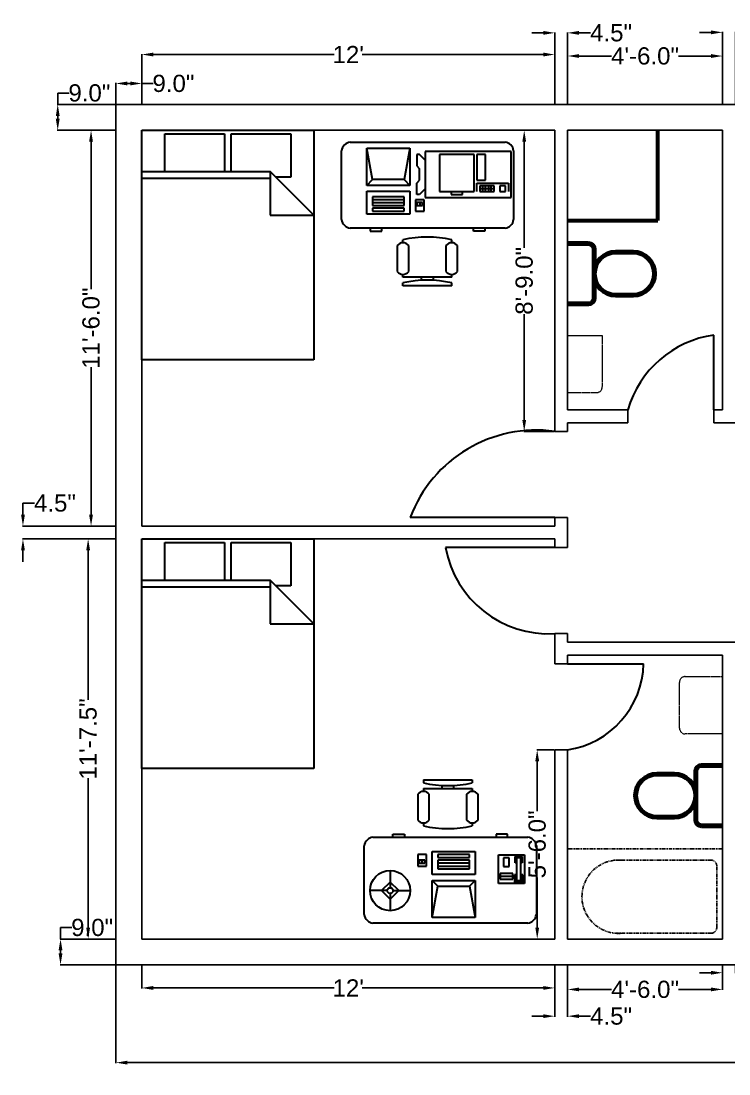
# Model space of a CAD drawing. Header units: inches. Extents: x -14 to 573, y -12 to 359.
# Drawn here: x -14.3 to 232.5, y -11.7 to 355.4 of the extents above; entities that cross this region are included whole.
import ezdxf

# ---------------------------------------------------------------- set-up
doc = ezdxf.new("R2010")
doc.units = ezdxf.units.IN
doc.header["$MEASUREMENT"] = 0
doc.linetypes.add('CENTER2', pattern=[1.125, 0.75, -0.125, 0.125, -0.125])
doc.linetypes.add('PHANTOM', pattern=[2.5, 1.25, -0.25, 0.25, -0.25, 0.25, -0.25])
for name, color, linetype, lineweight in [('2', 6, 'Continuous', 80), ('3', 5, 'Continuous', 60), ('5', 3, 'Continuous', 30), ('6', 2, 'CENTER2', 20)]:
    doc.layers.add(name, color=color, linetype=linetype, lineweight=lineweight)
doc.layers.add('7', color=1, linetype='PHANTOM')
doc.layers.add('DIMENSIONS', color=254, linetype='Continuous')
doc.styles.get("Standard").update_dxf_attribs({"font": 'arial.ttf'})
doc.dimstyles.new('EXAMDIM', dxfattribs={"dimtxt": 6, "dimasz": 4, "dimexe": 0.18, "dimexo": 0.14, "dimgap": 0.09, "dimtad": 0, "dimtoh": 1, "dimdec": 1, "dimzin": 0, "dimdsep": 46, "dimlunit": 3, "dimtxsty": 'Standard', "dimcen": 0.09, "dimadec": 0, "dimazin": 0, "dimtfac": 1, "dimtdec": 1, "dimtofl": 0, "dimtmove": 0, "dimatfit": 3, "dimfxl": 1, "dimtolj": 1, "dimtzin": 0, "dimarcsym": 0})

# ---------------------------------------------------------------- blocks, each defined once
blk = doc.blocks.new('*D1')
at = {"layer": 'Defpoints', "color": 0, "transparency": 16777216}
for p in [(10.1, 317.31), (18.79, 317.31), (18.79, 179.31)]:
    blk.add_point(p, dxfattribs=at)
at = {"layer": 'DIMENSIONS', "color": 0, "lineweight": -2, "transparency": 16777216}
for p, q in [((18.65, 317.31), (9.92, 317.31)), ((10.1, 313.31), (10.1, 261.91)), ((10.1, 183.31), (10.1, 234.7)), ((18.65, 179.31), (9.92, 179.31))]:
    blk.add_line(p, q, dxfattribs=at)
at = {"layer": 'DIMENSIONS', "color": 0, "transparency": 16777216}
for points in [[(9.43, 313.31), (10.77, 313.31), (10.1, 317.31)], [(9.43, 183.31), (10.77, 183.31), (10.1, 179.31)]]:
    blk.add_solid(points, dxfattribs=at)
at = {"layer": 'DIMENSIONS', "color": 0, "transparency": 16777216, "insert": (10.1, 248.31), "char_height": 6, "attachment_point": 5, "rotation": 90}
blk.add_mtext('\\A1;11\'-6.0"', dxfattribs=at)
blk = doc.blocks.new('*D2')
at = {"layer": 'Defpoints', "color": 0, "transparency": 16777216}
for p in [(27.79, 333.63), (18.79, 326.31), (27.79, 326.31)]:
    blk.add_point(p, dxfattribs=at)
at = {"layer": 'DIMENSIONS', "color": 0, "lineweight": -2, "transparency": 16777216}
for p, q in [((18.79, 326.45), (18.79, 333.81)), ((22.79, 333.63), (23.79, 333.63)), ((27.79, 326.45), (27.79, 333.81)), ((27.79, 333.63), (31.79, 333.63))]:
    blk.add_line(p, q, dxfattribs=at)
at = {"layer": 'DIMENSIONS', "color": 0, "transparency": 16777216}
for points in [[(22.79, 334.3), (22.79, 332.96), (18.79, 333.63)], [(23.79, 334.3), (23.79, 332.96), (27.79, 333.63)]]:
    blk.add_solid(points, dxfattribs=at)
at = {"layer": 'DIMENSIONS', "color": 0, "transparency": 16777216, "insert": (38.83, 333.63), "char_height": 6, "attachment_point": 5}
blk.add_mtext('\\A1;9.0"', dxfattribs=at)
blk = doc.blocks.new('*D3')
at = {"layer": 'Defpoints', "color": 0, "transparency": 16777216}
for p in [(-1.52, 326.31), (18.79, 326.31), (18.79, 317.31)]:
    blk.add_point(p, dxfattribs=at)
at = {"layer": 'DIMENSIONS', "color": 0, "lineweight": -2, "transparency": 16777216}
for p, q in [((-1.52, 326.31), (-1.52, 330.31)), ((-1.52, 330.31), (2.48, 330.31)), ((18.65, 326.31), (-1.7, 326.31)), ((-1.52, 321.31), (-1.52, 322.31)), ((18.65, 317.31), (-1.7, 317.31))]:
    blk.add_line(p, q, dxfattribs=at)
at = {"layer": 'DIMENSIONS', "color": 0, "transparency": 16777216}
for points in [[(-2.18, 322.31), (-0.85, 322.31), (-1.52, 326.31)], [(-2.18, 321.31), (-0.85, 321.31), (-1.52, 317.31)]]:
    blk.add_solid(points, dxfattribs=at)
at = {"layer": 'DIMENSIONS', "color": 0, "transparency": 16777216, "insert": (9.52, 330.31), "char_height": 6, "attachment_point": 5}
blk.add_mtext('\\A1;9.0"', dxfattribs=at)
blk = doc.blocks.new('*D4')
at = {"layer": 'Defpoints', "color": 0, "transparency": 16777216}
for p in [(-13.64, 179.31), (18.79, 179.31), (18.79, 174.81)]:
    blk.add_point(p, dxfattribs=at)
at = {"layer": 'DIMENSIONS', "color": 0, "lineweight": -2, "transparency": 16777216}
for p, q in [((-13.64, 183.31), (-13.64, 187.31)), ((-13.64, 187.31), (-9.64, 187.31)), ((18.65, 179.31), (-13.82, 179.31)), ((18.65, 174.81), (-13.82, 174.81)), ((-13.64, 170.81), (-13.64, 166.81))]:
    blk.add_line(p, q, dxfattribs=at)
at = {"layer": 'DIMENSIONS', "color": 0, "transparency": 16777216}
for points in [[(-14.3, 183.31), (-12.97, 183.31), (-13.64, 179.31)], [(-14.3, 170.81), (-12.97, 170.81), (-13.64, 174.81)]]:
    blk.add_solid(points, dxfattribs=at)
at = {"layer": 'DIMENSIONS', "color": 0, "transparency": 16777216, "insert": (-2.48, 187.31), "char_height": 6, "attachment_point": 5}
blk.add_mtext('\\A1;4.5"', dxfattribs=at)
blk = doc.blocks.new('*D5')
at = {"layer": 'Defpoints', "color": 0, "transparency": 16777216}
for p in [(9.09, 174.81), (18.79, 174.81), (18.79, 35.31)]:
    blk.add_point(p, dxfattribs=at)
at = {"layer": 'DIMENSIONS', "color": 0, "lineweight": -2, "transparency": 16777216}
for p, q in [((18.65, 174.81), (8.91, 174.81)), ((9.09, 170.81), (9.09, 118.66)), ((9.09, 39.31), (9.09, 91.45)), ((18.65, 35.31), (8.91, 35.31))]:
    blk.add_line(p, q, dxfattribs=at)
at = {"layer": 'DIMENSIONS', "color": 0, "transparency": 16777216}
for points in [[(8.42, 170.81), (9.76, 170.81), (9.09, 174.81)], [(8.42, 39.31), (9.76, 39.31), (9.09, 35.31)]]:
    blk.add_solid(points, dxfattribs=at)
at = {"layer": 'DIMENSIONS', "color": 0, "transparency": 16777216, "insert": (9.09, 105.06), "char_height": 6, "attachment_point": 5, "rotation": 90}
blk.add_mtext('\\A1;11\'-7.5"', dxfattribs=at)
blk = doc.blocks.new('*D6')
at = {"layer": 'Defpoints', "color": 0, "transparency": 16777216}
for p in [(171.79, 343.72), (27.79, 326.31), (171.79, 326.31)]:
    blk.add_point(p, dxfattribs=at)
at = {"layer": 'DIMENSIONS', "color": 0, "lineweight": -2, "transparency": 16777216}
for p, q in [((27.79, 326.45), (27.79, 343.9)), ((31.79, 343.72), (94.89, 343.72)), ((167.79, 343.72), (104.69, 343.72)), ((171.79, 326.45), (171.79, 343.9))]:
    blk.add_line(p, q, dxfattribs=at)
at = {"layer": 'DIMENSIONS', "color": 0, "transparency": 16777216}
for points in [[(31.79, 344.39), (31.79, 343.06), (27.79, 343.72)], [(167.79, 344.39), (167.79, 343.06), (171.79, 343.72)]]:
    blk.add_solid(points, dxfattribs=at)
at = {"layer": 'DIMENSIONS', "color": 0, "transparency": 16777216, "insert": (99.79, 343.72), "char_height": 6, "attachment_point": 5}
blk.add_mtext("\\A1;12'", dxfattribs=at)
blk = doc.blocks.new('*D10')
at = {"layer": 'Defpoints', "color": 0, "transparency": 16777216}
for p in [(230.29, 343.21), (176.29, 326.31), (230.29, 326.31)]:
    blk.add_point(p, dxfattribs=at)
at = {"layer": 'DIMENSIONS', "color": 0, "lineweight": -2, "transparency": 16777216}
for p, q in [((176.29, 326.45), (176.29, 343.39)), ((180.29, 343.21), (191.61, 343.21)), ((226.29, 343.21), (214.97, 343.21)), ((230.29, 326.45), (230.29, 343.39))]:
    blk.add_line(p, q, dxfattribs=at)
at = {"layer": 'DIMENSIONS', "color": 0, "transparency": 16777216}
for points in [[(180.29, 343.88), (180.29, 342.54), (176.29, 343.21)], [(226.29, 343.88), (226.29, 342.54), (230.29, 343.21)]]:
    blk.add_solid(points, dxfattribs=at)
at = {"layer": 'DIMENSIONS', "color": 0, "transparency": 16777216, "insert": (203.29, 343.21), "char_height": 6, "attachment_point": 5}
blk.add_mtext('\\A1;4\'-6.0"', dxfattribs=at)
blk = doc.blocks.new('*D13')
at = {"layer": 'Defpoints', "color": 0, "transparency": 16777216}
for p in [(27.79, 26.31), (171.79, 26.31), (171.79, 18.25)]:
    blk.add_point(p, dxfattribs=at)
at = {"layer": 'DIMENSIONS', "color": 0, "lineweight": -2, "transparency": 16777216}
for p, q in [((27.79, 26.17), (27.79, 18.07)), ((171.79, 26.17), (171.79, 18.07)), ((31.79, 18.25), (94.89, 18.25)), ((167.79, 18.25), (104.69, 18.25))]:
    blk.add_line(p, q, dxfattribs=at)
at = {"layer": 'DIMENSIONS', "color": 0, "transparency": 16777216}
for points in [[(31.79, 18.92), (31.79, 17.58), (27.79, 18.25)], [(167.79, 18.92), (167.79, 17.58), (171.79, 18.25)]]:
    blk.add_solid(points, dxfattribs=at)
at = {"layer": 'DIMENSIONS', "color": 0, "transparency": 16777216, "insert": (99.79, 18.25), "char_height": 6, "attachment_point": 5}
blk.add_mtext("\\A1;12'", dxfattribs=at)
blk = doc.blocks.new('*D14')
at = {"layer": 'Defpoints', "color": 0, "transparency": 16777216}
for p in [(171.79, 101.31), (165.68, 35.31), (171.79, 35.31)]:
    blk.add_point(p, dxfattribs=at)
at = {"layer": 'DIMENSIONS', "color": 0, "lineweight": -2, "transparency": 16777216}
for p, q in [((171.65, 101.31), (165.5, 101.31)), ((165.68, 97.31), (165.68, 79.87)), ((165.68, 39.31), (165.68, 56.75)), ((171.65, 35.31), (165.5, 35.31))]:
    blk.add_line(p, q, dxfattribs=at)
at = {"layer": 'DIMENSIONS', "color": 0, "transparency": 16777216}
for points in [[(165.02, 97.31), (166.35, 97.31), (165.68, 101.31)], [(165.02, 39.31), (166.35, 39.31), (165.68, 35.31)]]:
    blk.add_solid(points, dxfattribs=at)
at = {"layer": 'DIMENSIONS', "color": 0, "transparency": 16777216, "insert": (165.68, 68.31), "char_height": 6, "attachment_point": 5, "rotation": 90}
blk.add_mtext('\\A1;5\'-6.0"', dxfattribs=at)
blk = doc.blocks.new('*D15')
at = {"layer": 'Defpoints', "color": 0, "transparency": 16777216}
for p in [(230.29, 26.31), (234.79, 26.31), (234.79, 23.55)]:
    blk.add_point(p, dxfattribs=at)
at = {"layer": 'DIMENSIONS', "color": 0, "lineweight": -2, "transparency": 16777216}
for p, q in [((230.29, 26.17), (230.29, 23.37)), ((234.79, 26.17), (234.79, 23.37)), ((226.29, 23.55), (222.29, 23.55)), ((238.79, 23.55), (242.79, 23.55))]:
    blk.add_line(p, q, dxfattribs=at)
at = {"layer": 'DIMENSIONS', "color": 0, "transparency": 16777216}
for points in [[(226.29, 24.22), (226.29, 22.89), (230.29, 23.55)], [(238.79, 24.22), (238.79, 22.89), (234.79, 23.55)]]:
    blk.add_solid(points, dxfattribs=at)
at = {"layer": 'DIMENSIONS', "color": 0, "transparency": 16777216, "insert": (249.95, 23.55), "char_height": 6, "attachment_point": 5}
blk.add_mtext('\\A1;4.5"', dxfattribs=at)
blk = doc.blocks.new('*D16')
at = {"layer": 'Defpoints', "color": 0, "transparency": 16777216}
for p in [(176.29, 26.31), (230.29, 26.31), (176.29, 17.73)]:
    blk.add_point(p, dxfattribs=at)
at = {"layer": 'DIMENSIONS', "color": 0, "lineweight": -2, "transparency": 16777216}
for p, q in [((176.29, 26.17), (176.29, 17.55)), ((230.29, 26.17), (230.29, 17.55)), ((180.29, 17.73), (191.61, 17.73)), ((226.29, 17.73), (214.97, 17.73))]:
    blk.add_line(p, q, dxfattribs=at)
at = {"layer": 'DIMENSIONS', "color": 0, "transparency": 16777216}
for points in [[(180.29, 18.4), (180.29, 17.06), (176.29, 17.73)], [(226.29, 18.4), (226.29, 17.06), (230.29, 17.73)]]:
    blk.add_solid(points, dxfattribs=at)
at = {"layer": 'DIMENSIONS', "color": 0, "transparency": 16777216, "insert": (203.29, 17.73), "char_height": 6, "attachment_point": 5}
blk.add_mtext('\\A1;4\'-6.0"', dxfattribs=at)
blk = doc.blocks.new('*D17')
at = {"layer": 'Defpoints', "color": 0, "transparency": 16777216}
for p in [(171.79, 26.31), (176.29, 26.31), (176.29, 8.41)]:
    blk.add_point(p, dxfattribs=at)
at = {"layer": 'DIMENSIONS', "color": 0, "lineweight": -2, "transparency": 16777216}
for p, q in [((171.79, 26.17), (171.79, 8.23)), ((176.29, 26.17), (176.29, 8.23)), ((167.79, 8.41), (163.79, 8.41)), ((180.29, 8.41), (184.29, 8.41))]:
    blk.add_line(p, q, dxfattribs=at)
at = {"layer": 'DIMENSIONS', "color": 0, "transparency": 16777216}
for points in [[(167.79, 9.08), (167.79, 7.75), (171.79, 8.41)], [(180.29, 9.08), (180.29, 7.75), (176.29, 8.41)]]:
    blk.add_solid(points, dxfattribs=at)
at = {"layer": 'DIMENSIONS', "color": 0, "transparency": 16777216, "insert": (191.45, 8.41), "char_height": 6, "attachment_point": 5}
blk.add_mtext('\\A1;4.5"', dxfattribs=at)
blk = doc.blocks.new('*D26')
at = {"layer": 'Defpoints', "color": 0, "transparency": 16777216}
for p in [(161.16, 317.31), (171.79, 317.31), (171.79, 212.31)]:
    blk.add_point(p, dxfattribs=at)
at = {"layer": 'DIMENSIONS', "color": 0, "lineweight": -2, "transparency": 16777216}
for p, q in [((171.65, 317.31), (160.98, 317.31)), ((161.16, 313.31), (161.16, 276.37)), ((161.16, 216.31), (161.16, 253.24)), ((171.65, 212.31), (160.98, 212.31))]:
    blk.add_line(p, q, dxfattribs=at)
at = {"layer": 'DIMENSIONS', "color": 0, "transparency": 16777216}
for points in [[(160.49, 313.31), (161.82, 313.31), (161.16, 317.31)], [(160.49, 216.31), (161.82, 216.31), (161.16, 212.31)]]:
    blk.add_solid(points, dxfattribs=at)
at = {"layer": 'DIMENSIONS', "color": 0, "transparency": 16777216, "insert": (161.16, 264.81), "char_height": 6, "attachment_point": 5, "rotation": 90}
blk.add_mtext('\\A1;8\'-9.0"', dxfattribs=at)
blk = doc.blocks.new('*D28')
at = {"layer": 'Defpoints', "color": 0, "transparency": 16777216}
for p in [(176.29, 351.28), (171.79, 326.31), (176.29, 326.31)]:
    blk.add_point(p, dxfattribs=at)
at = {"layer": 'DIMENSIONS', "color": 0, "lineweight": -2, "transparency": 16777216}
for p, q in [((167.79, 351.28), (163.79, 351.28)), ((171.79, 326.45), (171.79, 351.46)), ((176.29, 326.45), (176.29, 351.46)), ((180.29, 351.28), (184.29, 351.28))]:
    blk.add_line(p, q, dxfattribs=at)
at = {"layer": 'DIMENSIONS', "color": 0, "transparency": 16777216}
for points in [[(167.79, 351.95), (167.79, 350.61), (171.79, 351.28)], [(180.29, 351.95), (180.29, 350.61), (176.29, 351.28)]]:
    blk.add_solid(points, dxfattribs=at)
at = {"layer": 'DIMENSIONS', "color": 0, "transparency": 16777216, "insert": (191.45, 351.28), "char_height": 6, "attachment_point": 5}
blk.add_mtext('\\A1;4.5"', dxfattribs=at)
blk = doc.blocks.new('*D29')
at = {"layer": 'Defpoints', "color": 0, "transparency": 16777216}
for p in [(234.79, 351.46), (230.29, 326.31), (234.79, 326.31)]:
    blk.add_point(p, dxfattribs=at)
at = {"layer": 'DIMENSIONS', "color": 0, "lineweight": -2, "transparency": 16777216}
for p, q in [((226.29, 351.46), (222.29, 351.46)), ((230.29, 326.45), (230.29, 351.64)), ((234.79, 326.45), (234.79, 351.64)), ((238.79, 351.46), (242.79, 351.46))]:
    blk.add_line(p, q, dxfattribs=at)
at = {"layer": 'DIMENSIONS', "color": 0, "transparency": 16777216}
for points in [[(226.29, 352.13), (226.29, 350.79), (230.29, 351.46)], [(238.79, 352.13), (238.79, 350.79), (234.79, 351.46)]]:
    blk.add_solid(points, dxfattribs=at)
at = {"layer": 'DIMENSIONS', "color": 0, "transparency": 16777216, "insert": (249.95, 351.46), "char_height": 6, "attachment_point": 5}
blk.add_mtext('\\A1;4.5"', dxfattribs=at)
blk = doc.blocks.new('*D31')
at = {"layer": 'Defpoints', "color": 0, "transparency": 16777216}
for p in [(18.79, 26.31), (541.29, 26.31), (541.29, -7.8)]:
    blk.add_point(p, dxfattribs=at)
at = {"layer": 'DIMENSIONS', "color": 0, "lineweight": -2, "transparency": 16777216}
for p, q in [((18.79, 26.17), (18.79, -7.98)), ((541.29, 26.17), (541.29, -7.98)), ((22.79, -7.8), (266.03, -7.8)), ((537.29, -7.8), (294.05, -7.8))]:
    blk.add_line(p, q, dxfattribs=at)
at = {"layer": 'DIMENSIONS', "color": 0, "transparency": 16777216}
for points in [[(22.79, -7.13), (22.79, -8.47), (18.79, -7.8)], [(537.29, -7.13), (537.29, -8.47), (541.29, -7.8)]]:
    blk.add_solid(points, dxfattribs=at)
at = {"layer": 'DIMENSIONS', "color": 0, "transparency": 16777216, "insert": (280.04, -7.8), "char_height": 6, "attachment_point": 5}
blk.add_mtext('\\A1;43\'-6.5"', dxfattribs=at)
blk = doc.blocks.new('*D33')
at = {"layer": 'Defpoints', "color": 0, "transparency": 16777216}
for p in [(-0.54, 35.31), (18.79, 35.31), (18.79, 26.31)]:
    blk.add_point(p, dxfattribs=at)
at = {"layer": 'DIMENSIONS', "color": 0, "lineweight": -2, "transparency": 16777216}
for p, q in [((-0.54, 35.31), (-0.54, 39.31)), ((-0.54, 39.31), (3.46, 39.31)), ((18.65, 35.31), (-0.72, 35.31)), ((-0.54, 30.31), (-0.54, 31.31)), ((18.65, 26.31), (-0.72, 26.31))]:
    blk.add_line(p, q, dxfattribs=at)
at = {"layer": 'DIMENSIONS', "color": 0, "transparency": 16777216}
for points in [[(-1.21, 31.31), (0.13, 31.31), (-0.54, 35.31)], [(-1.21, 30.31), (0.13, 30.31), (-0.54, 26.31)]]:
    blk.add_solid(points, dxfattribs=at)
at = {"layer": 'DIMENSIONS', "color": 0, "transparency": 16777216, "insert": (10.49, 39.31), "char_height": 6, "attachment_point": 5}
blk.add_mtext('\\A1;9.0"', dxfattribs=at)
blk = doc.blocks.new('Bed - Queen')
at = {"linetype": 'Continuous'}
for p, q in [((0, -80.00003), (0, 0)), ((0, 0), (59.99999, 0)), ((59.99999, 0), (59.99999, -80.00003)), ((7.99999, -1.2), (28.79998, -1.2)), ((7.99999, -14.4), (7.99999, -1.2)), ((28.79998, -1.2), (28.79998, -14.4)), ((31.19999, -1.2), (51.99999, -1.2)), ((31.19999, -14.4), (31.19999, -1.2)), ((51.99999, -1.2), (51.99999, -16.4)), ((0, -14.4), (44.8, -14.4)), ((59.99999, -29.6), (44.8, -14.4)), ((44.8, -14.4), (44.8, -29.6)), ((44.8, -16.8), (0, -16.8)), ((51.99999, -16.4), (46.79936, -16.4)), ((44.8, -29.6), (59.99999, -29.6)), ((59.99999, -80.00003), (0, -80.00003))]:
    blk.add_line(p, q, dxfattribs=at)
blk = doc.blocks.new('Desk - 30 x 60 in.')
at = {"linetype": 'Continuous'}
for p, q in [((-26.999995, 0), (26.999995, 0)), ((-29.999995, -27), (-29.999995, -3)), ((29.999995, -3), (29.999995, -27)), ((26.999995, -30), (-26.999995, -30)), ((-20.000005, -30), (-20.000005, -31)), ((-20.000005, -31), (-16.000005, -31)), ((-16.000005, -31), (-16.000005, -30)), ((15.999995, -31), (15.999995, -30)), ((19.999995, -31), (15.999995, -31)), ((19.999995, -30), (19.999995, -31))]:
    blk.add_line(p, q, dxfattribs=at)
for centre, start, end in [((-26.499995, -3.5), 98.1301, 171.8699), ((26.499995, -3.5), 8.130102, 81.8699), ((-26.499995, -26.5), 188.1301, 261.8699), ((26.499995, -26.5), 278.1301, 351.8699)]:
    blk.add_arc(centre, 3.535534, start, end, dxfattribs=at)
blk = doc.blocks.new('Copy Machine')
at = {"linetype": 'Continuous'}
for p, q in [((0, 0), (0, -16)), ((30, 0), (0, 0)), ((30, -16), (30, 0)), ((-3, -1), (-3, -5)), ((-2, -1), (-3, -1)), ((0, -3), (-2, -1)), ((5, -1), (5, -14)), ((17, -1), (5, -1)), ((17, -14), (17, -1)), ((18, -1), (18, -10)), ((21, -1), (18, -1)), ((21, -10), (21, -1)), ((-3, -5), (-2, -6)), ((-2, -10), (-2, -6)), ((-3, -11), (-2, -10)), ((-3, -15), (-3, -11)), ((18, -10), (21, -10)), ((18, -14), (18, -11)), ((18, -11), (29, -11)), ((29, -11), (29, -14)), ((0, -13), (-2, -15)), ((5, -14), (17, -14)), ((9, -14), (9, -15)), ((13, -15), (13, -14)), ((24, -12), (19, -12)), ((19, -12), (19, -14)), ((24, -13), (19, -13)), ((19, -14), (24, -14)), ((20, -12), (20, -14)), ((21, -14), (21, -12)), ((22, -12), (22, -14)), ((23, -14), (23, -12)), ((24, -14), (24, -12)), ((28, -12), (26, -12)), ((26, -12), (26, -14)), ((26, -14), (28, -14)), ((28, -14), (28, -12)), ((-2, -15), (-3, -15)), ((0, -16), (30, -16)), ((9, -15), (13, -15))]:
    blk.add_line(p, q, dxfattribs=at)
blk = doc.blocks.new('Chair - Desk')
at = {"linetype": 'Continuous'}
for p, q in [((-8.5, 0), (-8.5, -1)), ((-8.5, 0), (8.5, 0)), ((8.5, 0), (8.5, -1)), ((-8.5, -3), (-8.5, -4)), ((-8.5, -3), (8.5, -3)), ((-2, -3), (-2, -1.9355)), ((2, -1.9576), (2, -3)), ((8.5, -3), (8.5, -4)), ((-10.5, -5), (-10.5, -14)), ((-6.5, -14), (-6.5, -5)), ((6.5, -5), (6.5, -14)), ((10.5, -14), (10.5, -5)), ((-8.5, -15), (-8.5, -16)), ((8.5, -15), (8.5, -16))]:
    blk.add_line(p, q, dxfattribs=at)
for centre, radius, start, end in [((0, 34.625), 36.625, 256.5803, 283.4197), ((-8.5, -6.5), 2.5, 36.8699, 143.1301), ((8.5, -6.5), 2.5, 36.8699, 143.1301), ((-8.5, -12.5), 2.5, 216.8699, 323.1301), ((8.5, -12.5), 2.5, 216.8699, 323.1301), ((0, 19.625), 36.625, 256.5803, 283.4197)]:
    blk.add_arc(centre, radius, start, end, dxfattribs=at)
blk = doc.blocks.new('Phone - Desk')
at = {"linetype": 'Continuous'}
for p, q in [((-4.5, -5), (-4.5, 5)), ((-4.5, 5), (4.5, 5)), ((-4, 4.5), (-4, 2)), ((-3.75, 4.5), (-3.75, 2.25)), ((-1.25, 4.5), (-3.75, 4.5)), ((-3.25, 4), (-3.25, -4)), ((-3.25, 4), (-1.75, 4)), ((-1.75, -4), (-1.75, 4)), ((-1.25, 2.25), (-1.25, 4.5)), ((-1, 2), (-1, 4.5)), ((4.5, 5), (4.5, -5)), ((-4, 2), (-3.25, 2)), ((-3.75, 2.25), (-3.25, 2.25)), ((-1.75, 2.25), (-1.25, 2.25)), ((-1.75, 2), (-1, 2)), ((4, 3.5), (-0.5, 3.5)), ((-0.5, 3.5), (-0.5, 1.5)), ((-0.5, 2.5), (4, 2.5)), ((-0.5, 1.5), (4, 1.5)), ((4, 1.5), (4, 3.5)), ((-3.75, -2.25), (-3.25, -2.25)), ((-3.75, -4.5), (-3.75, -2.25)), ((-1.75, -2.25), (-1.25, -2.25)), ((-1.25, -2.25), (-1.25, -4.5)), ((2.75, -1), (0.75, -1)), ((0.75, -1), (0.75, -4)), ((2.75, -4), (2.75, -1)), ((4.5, -5), (-4.5, -5)), ((-1.25, -4.5), (-3.75, -4.5)), ((-3.25, -4), (-1.75, -4)), ((0.75, -4), (2.75, -4))]:
    blk.add_line(p, q, dxfattribs=at)
blk = doc.blocks.new('Computer Terminal')
at = {"linetype": 'Continuous'}
for p, q in [((-10, 11.5), (5, 11.5)), ((-8, 0.5), (-10, 11.5)), ((-10, -1.5), (-10, 11.5)), ((5, 11.5), (3, 0.5)), ((5, 11.5), (5, -1.5)), ((-10, -1.5), (-8, 0.5)), ((3, 0.5), (-8, 0.5)), ((3, 0.5), (5, -1.5)), ((5, -1.5), (-10, -1.5)), ((-10, -11.5), (-10, -3.5)), ((-10, -3.5), (5, -3.5)), ((5, -3.5), (5, -11.5)), ((-8, -5.5), (-8, -8.5)), ((3, -5.5), (-8, -5.5)), ((3, -6.5), (-8, -6.5)), ((3, -8.5), (3, -5.5)), ((10, -6.5), (7, -6.5)), ((7, -6.5), (7, -10.5)), ((10, -10.5), (10, -6.5)), ((-8, -7.5), (3, -7.5)), ((-8, -8.5), (3, -8.5)), ((-8, -9.5), (-8, -10.5)), ((3, -9.5), (-8, -9.5)), ((-8, -10.5), (3, -10.5)), ((3, -10.5), (3, -9.5)), ((7, -10.5), (10, -10.5)), ((9.5, -7.5), (7.5, -7.5)), ((7.5, -7.5), (7.5, -8.5)), ((7.5, -8.5), (9.5, -8.5)), ((8.5, -7.5), (8.5, -8.5)), ((9.5, -8.5), (9.5, -7.5)), ((5, -11.5), (-10, -11.5))]:
    blk.add_line(p, q, dxfattribs=at)
blk = doc.blocks.new('Lamp - Table')
at = {"linetype": 'Continuous'}
for p, q in [((0, 7), (0, 1)), ((-1, 0), (-7, 0)), ((0, 3), (-3, 0)), ((-3, 0), (0, -3)), ((3, 0), (0, 3)), ((0, -3), (3, 0)), ((1, 0), (7, 0)), ((0, -1), (0, -7))]:
    blk.add_line(p, q, dxfattribs=at)
for radius in [7, 1]:
    blk.add_circle((0, 0), radius, dxfattribs=at)
blk = doc.blocks.new('Computador')
at = {"layer": '5'}
blk.add_blockref('Computer Terminal', (116.24, 299.61), dxfattribs=at)

msp = doc.modelspace()

# ---------------------------------------------------------------- linework, layer by layer
for p, q in [((18.79, 317.31), (18.79, 326.31)), ((18.79, 326.31), (27.79, 326.31)), ((18.79, 326.31), (18.79, 317.31)), ((27.79, 326.31), (171.79, 326.31)), ((171.79, 326.31), (176.29, 326.31)), ((176.29, 326.31), (230.29, 326.31)), ((230.29, 326.31), (234.79, 326.31)), ((18.79, 179.31), (18.79, 317.31)), ((27.79, 317.31), (27.79, 179.31)), ((27.79, 317.31), (171.79, 317.31)), ((171.79, 212.31), (171.79, 317.31)), ((176.29, 317.31), (176.29, 219.81)), ((176.29, 317.31), (230.29, 317.31)), ((176.29, 317.31), (176.29, 285.81)), ((230.29, 224.31), (230.29, 317.31)), ((176.29, 285.81), (176.29, 277.81)), ((176.29, 277.81), (176.29, 267.31)), ((176.29, 256.81), (176.29, 245.81)), ((230.29, 224.31), (230.29, 219.81)), ((197.29, 219.81), (176.29, 219.81)), ((197.29, 219.81), (197.29, 215.31)), ((227.29, 215.31), (227.29, 219.81)), ((227.29, 219.81), (230.29, 219.81)), ((197.29, 215.31), (176.29, 215.31)), ((176.29, 215.31), (176.29, 212.31)), ((230.29, 215.31), (227.29, 215.31)), ((230.29, 215.31), (234.79, 215.31)), ((171.79, 212.31), (176.29, 212.31)), ((171.79, 182.31), (176.29, 182.31)), ((171.79, 179.31), (171.79, 182.31)), ((176.29, 182.31), (176.29, 179.31)), ((18.79, 174.81), (18.79, 179.31)), ((27.79, 179.31), (171.79, 179.31)), ((176.29, 179.31), (176.29, 174.81)), ((18.79, 35.31), (18.79, 174.81)), ((27.79, 35.31), (27.79, 174.81)), ((27.79, 174.81), (171.79, 174.81)), ((171.79, 171.81), (171.79, 174.81)), ((176.29, 174.81), (176.29, 171.81)), ((176.29, 171.81), (171.79, 171.81)), ((171.79, 141.81), (176.29, 141.81)), ((171.79, 131.31), (171.79, 141.81)), ((176.29, 141.81), (176.29, 138.81)), ((230.29, 138.81), (176.29, 138.81)), ((176.29, 138.81), (180.79, 138.81)), ((234.79, 138.81), (230.29, 138.81)), ((176.29, 134.31), (230.29, 134.31)), ((176.29, 134.31), (176.29, 131.31)), ((230.29, 35.31), (230.29, 134.31)), ((176.29, 131.31), (171.79, 131.31)), ((230.29, 95.81), (230.29, 106.81)), ((176.29, 101.31), (171.79, 101.31)), ((171.79, 101.31), (171.79, 35.31)), ((176.29, 35.31), (176.29, 101.31)), ((230.29, 66.81), (230.29, 74.81)), ((230.29, 37.31), (230.29, 66.81)), ((230.29, 35.31), (230.29, 37.31)), ((18.79, 26.31), (18.79, 35.31)), ((27.79, 35.31), (171.79, 35.31)), ((176.29, 35.31), (230.29, 35.31)), ((27.79, 26.31), (18.79, 26.31)), ((27.79, 26.31), (171.79, 26.31)), ((171.79, 26.31), (176.29, 26.31)), ((230.29, 26.31), (176.29, 26.31)), ((230.29, 26.31), (234.79, 26.31))]:
    msp.add_line(p, q)
at = {"layer": '2'}
for p, q in [((176.29, 277.81), (183.59, 277.81)), ((185.59, 275.81), (185.59, 258.81)), ((199.09, 274.81), (193.09, 274.81)), ((199.09, 259.81), (193.09, 259.81)), ((183.59, 256.81), (176.29, 256.81)), ((222.99, 95.81), (230.29, 95.81)), ((207.49, 92.81), (213.49, 92.81)), ((220.99, 76.81), (220.99, 93.81)), ((207.49, 77.81), (213.49, 77.81)), ((230.29, 74.81), (222.99, 74.81))]:
    msp.add_line(p, q, dxfattribs=at)
for centre, radius, start, end in [((183.59, 275.81), 2, 0, 90), ((193.09, 267.31), 7.5, 90, 270), ((199.09, 267.31), 7.5, 270, 90), ((183.59, 258.81), 2, 270, 0), ((222.99, 93.81), 2, 90, 180), ((207.49, 85.31), 7.5, 90, 270), ((213.49, 85.31), 7.5, 270, 90), ((222.99, 76.81), 2, 180, 270)]:
    msp.add_arc(centre, radius, start, end, dxfattribs=at)
at = {"layer": '3'}
for p, q in [((207.79, 285.81), (207.79, 317.31)), ((176.29, 285.81), (207.79, 285.81))]:
    msp.add_line(p, q, dxfattribs=at)
at = {"layer": '5'}
for p, q in [((227.29, 219.81), (227.29, 245.92)), ((171.79, 182.31), (121.38, 182.31)), ((171.79, 171.81), (133.71, 171.81)), ((176.29, 131.31), (202.79, 131.31))]:
    msp.add_line(p, q, dxfattribs=at)
for centre, radius, start, end in [((232.43, 209.73), 36.55, 98.0796, 164.0046), ((165.36, 165.77), 46.98, 82.1269, 159.3882), ((169.72, 178.35), 36.6, 190.2986, 273.2499), ((171.71, 132.05), 31.09, 278.4835, 358.6228)]:
    msp.add_arc(centre, radius, start, end, dxfattribs=at)
at = {"layer": '6'}
for p, q in [((176.29, 245.81), (188.32, 245.81)), ((188.32, 245.81), (188.32, 227.81)), ((186.32, 225.81), (176.29, 225.81)), ((217.29, 126.81), (230.29, 126.81)), ((215.29, 108.81), (215.29, 124.81)), ((230.29, 106.81), (217.29, 106.81))]:
    msp.add_line(p, q, dxfattribs=at)
for centre, start, end in [((186.32, 227.81), 270, 0), ((217.29, 124.81), 90, 180), ((217.29, 108.81), 180, 270)]:
    msp.add_arc(centre, 2, start, end, dxfattribs=at)
at = {"layer": '7'}
for p, q in [((230.29, 66.81), (176.29, 66.81)), ((226.29, 62.81), (192.96, 62.81)), ((228.29, 39.31), (228.29, 60.81)), ((226.29, 37.31), (192.96, 37.31)), ((226.29, 37.31), (226.29, 37.31))]:
    msp.add_line(p, q, dxfattribs=at)
for centre, radius, start, end in [((194.09, 50.06), 12.8, 84.9341, 275.0659), ((226.29, 60.81), 2, 0, 90), ((226.29, 39.31), 2, 270, 0)]:
    msp.add_arc(centre, radius, start, end, dxfattribs=at)

# ---------------------------------------------------------------- block references
at = {"layer": '5'}
for name, p in [('Bed - Queen', (27.79, 317.31)), ('Desk - 30 x 60 in.', (127.47, 313.18)), ('Computador', (0, 0)), ('Copy Machine', (126.65, 309.92)), ('Bed - Queen', (27.79, 174.81)), ('Chair - Desk', (134.54, 90.79)), ('Lamp - Table', (114.39, 52.19))]:
    msp.add_blockref(name, p, dxfattribs=at)
at = {"layer": '5', "rotation": 180}
for name, p in [('Chair - Desk', (127.36, 263.08)), ('Desk - 30 x 60 in.', (135.38, 40.83)), ('Computer Terminal', (134.05, 54.27)), ('Phone - Desk', (156.71, 59.64))]:
    msp.add_blockref(name, p, dxfattribs=at)

# ---------------------------------------------------------------- dimensions: what is measured, and where the dimension line sits
at = {"layer": 'DIMENSIONS'}
for base, p1, p2, picture, middle in [((176.29, 351.28), (171.79, 326.31), (176.29, 326.31), '*D28', (191.45, 351.28)), ((234.79, 351.46), (230.29, 326.31), (234.79, 326.31), '*D29', (249.95, 351.46)), ((171.79, 343.72), (27.79, 326.31), (171.79, 326.31), '*D6', (99.79, 343.72)), ((230.29, 343.21), (176.29, 326.31), (230.29, 326.31), '*D10', (203.29, 343.21)), ((27.79, 333.63), (18.79, 326.31), (27.79, 326.31), '*D2', (38.83, 333.63)), ((541.29, -7.8), (18.79, 26.31), (541.29, 26.31), '*D31', (280.04, -7.8)), ((171.79, 18.25), (27.79, 26.31), (171.79, 26.31), '*D13', (99.79, 18.25)), ((176.29, 8.41), (171.79, 26.31), (176.29, 26.31), '*D17', (191.45, 8.41)), ((176.29, 17.73), (230.29, 26.31), (176.29, 26.31), '*D16', (203.29, 17.73)), ((234.79, 23.55), (230.29, 26.31), (234.79, 26.31), '*D15', (249.95, 23.55))]:
    dim = msp.add_linear_dim(base=base, p1=p1, p2=p2, dimstyle='EXAMDIM', dxfattribs=at)
    dim.commit()
    dim.dimension.update_dxf_attribs({"geometry": picture, "text_midpoint": middle})
for base, p1, p2, picture, middle in [((-1.52, 326.31), (18.79, 317.31), (18.79, 326.31), '*D3', (9.52, 330.31)), ((10.1, 317.31), (18.79, 179.31), (18.79, 317.31), '*D1', (10.1, 248.31)), ((161.16, 317.31), (171.79, 212.31), (171.79, 317.31), '*D26', (161.16, 264.81)), ((-13.64, 179.31), (18.79, 174.81), (18.79, 179.31), '*D4', (-2.48, 187.31)), ((9.09, 174.81), (18.79, 35.31), (18.79, 174.81), '*D5', (9.09, 105.06)), ((165.68, 35.31), (171.79, 101.31), (171.79, 35.31), '*D14', (165.68, 68.31)), ((-0.54, 35.31), (18.79, 26.31), (18.79, 35.31), '*D33', (10.49, 39.31))]:
    dim = msp.add_linear_dim(base=base, p1=p1, p2=p2, angle=90, dimstyle='EXAMDIM', dxfattribs=at)
    dim.commit()
    dim.dimension.update_dxf_attribs({"geometry": picture, "text_midpoint": middle})

doc.saveas('drawing.dxf')
